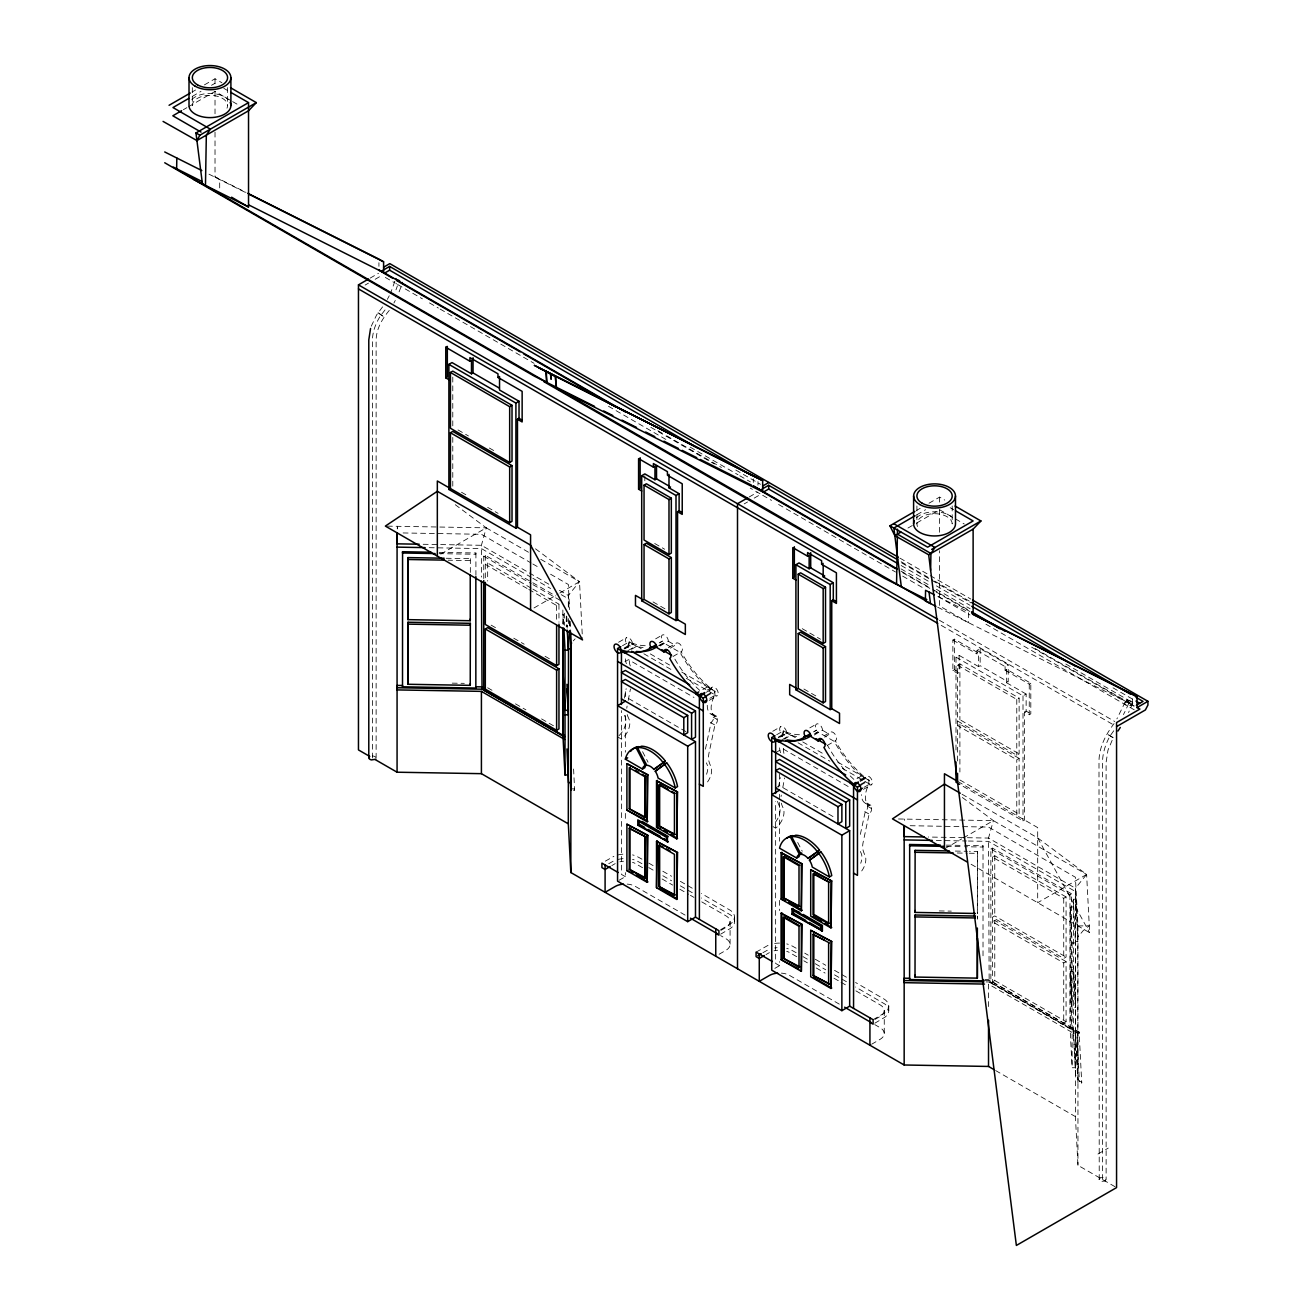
<?xml version="1.0" encoding="UTF-8"?>
<svg xmlns="http://www.w3.org/2000/svg" width="1311" height="1311" viewBox="0 0 1311 1311"><rect width="100%" height="100%" fill="white"/><g stroke="black" fill="none" stroke-linecap="round" stroke-linejoin="round"><path stroke-width="0.75" stroke-dasharray="5 3.75" d="M1126.231 699.927L1126.444 700.582A4.343 1.196 23.5 0 0 1128.23 701.959L1132.13 703.335L1132.589 702.434A4.343 1.196 23.5 0 0 1130.803 701.057L1126.231 699.927L1116.906 718.87M1098.995 1179.507L1100.404 1177.671L1103.977 1177.688A4.343 2.507 0 0 1 1105.894 1178.982L1105.386 1181.031L1101.158 1181.358A4.343 2.507 0 0 1 1099.224 1180.064L1098.995 761.707C1098.913 747.581 1105.714 734.586 1114.055 723.606M397.331 528.972L397.397 526.301L397.069 532.84M904.475 820.391L904.508 819.08M446.215 558.257L470.338 558.666L470.239 560.584L448.116 560.19M439.234 552.357L475.909 552.996L475.844 554.274L439.169 553.635M660.154 645.995L668.348 640.997A4.965 2.868 60 0 0 663.268 634.737A4.965 2.868 60 0 0 662.547 641.013A79.676 46 60 0 1 660.088 642.488M814.344 735.012L822.521 730.014A4.965 2.868 60 0 0 817.441 723.754A4.965 2.868 60 0 0 816.72 730.03A79.676 46 60 0 1 814.262 731.505M977.449 851.445L977.35 913.505L977.449 851.445L969.403 851.314M977.35 917.995L977.449 916.094L977.449 920.093M964.683 845.448L983.021 845.775L982.955 847.037L964.617 846.726M624.331 698.124L626.166 688.619M628.231 700.369L630.444 688.963M705.416 749.155L711.136 722.312A3.31 1.901 -60 0 0 713.168 717.101A3.31 1.901 -60 0 0 711.136 714.216A18.633 10.75 -60 0 1 707.366 703.614M711.136 714.216L715.036 716.478A3.31 1.901 -60 0 1 717.068 719.346A3.31 1.901 -60 0 1 715.036 724.573L708.956 753.301A18.649 10.767 -60 0 0 708.956 761.412A49.965 28.842 -60 0 0 710.808 766.263A13.782 7.948 -60 0 1 706.154 783.699M778.505 787.124L780.356 777.636M782.782 787.485L784.617 777.98M860.344 834.37L865.326 811.329A3.31 1.901 -60 0 0 867.341 806.118A3.31 1.901 -60 0 0 865.326 803.233A18.633 10.75 -60 0 1 861.425 794.679M865.326 803.233L869.226 805.478A3.31 1.901 -60 0 1 871.241 808.363A3.31 1.901 -60 0 1 869.226 813.59L863.13 842.317A18.649 10.767 -60 0 0 863.13 850.429A49.965 28.842 -60 0 0 864.981 855.28A13.782 7.948 -60 0 1 860.327 872.716M394.84 281.357L390.973 292.124M455.261 504.702L486.25 527.841L481.416 545.294L481.416 577.069M962.372 797.481L993.361 820.62L988.527 838.073L989.149 981.988L1076.839 1032.626L1079.395 1081.657L1081.722 1081.624L1081.722 1082.952L1077.953 1083.017L1075.413 1034.313L988.527 984.151L988.527 1010.24M400.887 287.158L397.79 295.237M371.275 326.193L376.585 314.968L383.058 306.233M1126.395 701.664L1127.247 699.73M1130.934 705.236L1131.786 703.286M1132.802 703.089L1128.542 712.561M387.351 299.367L389.252 295.778M393.89 303.038L395.266 300.465M622.463 645.749L629.313 641.784L628.166 647.536A18.633 10.75 -60 0 0 627.199 649.764M681.802 672.084L715.036 691.274L713.889 697.026A18.633 10.75 -60 0 0 715.036 716.478M782.356 736.553L783.503 730.801L776.636 734.75M837.729 762.101L869.226 780.291L868.079 786.043A18.633 10.75 -60 0 0 869.226 805.478M1113.252 737.749L1106.992 733.931L1113.252 737.749L1107.992 750.138L1106.107 762.346L1106.123 1179.539M389.269 310.412C381.812 319.36 376.208 329.225 376.126 340.516L376.126 758.25M573.3 640.866L575.103 638.834M535.478 548.801L579.511 581.674L568.318 595.456L568.318 606.895M962.028 794.237L1037.689 837.909L1086.622 874.453L1075.413 888.235L1075.413 1116.611L1077.953 1165.315L1116.562 1187.602M192.045 92.032L195.585 89.984M204.418 84.887L215.02 78.758L221.903 82.74M192.242 96.424L201.009 91.36M211.513 85.281L215.02 83.265M183.376 109.698L186.883 107.666M188.653 106.65L215.02 91.426L230.9 100.586M370.144 278.112L378.502 273.294M365.13 285.061L368.473 283.127M375.159 279.276L381.829 275.425M440.775 554.094L486.25 527.841L528.48 552.226M483.759 578.544L483.759 556.241L485.316 555.34L531.021 581.723M531.135 588.098L487.659 562.993L485.316 564.336L527.055 588.442M534.019 607.943L558.158 594.014M559.879 593.014L579.511 581.674L582.445 638.195M528.792 589.442L556.618 605.502L558.961 604.158L558.961 622.201M749.204 496.967L757.545 492.149M744.189 503.899L747.532 501.982M754.202 498.114L760.888 494.263L750.253 488.118M618.579 642.275L626.74 637.556M624.282 647.995L632.459 643.275A79.676 46 60 0 0 645.717 645.733M624.085 648.83L632.476 643.98M624.724 648.929L632.885 644.225M628.461 650.371L633.213 647.634L629.313 645.389M631.509 649.273L636.572 646.356L639.735 647.06A81.806 47.229 60 0 0 643.111 647.536M655.647 638.85L662.186 635.081M624.954 661.662L628.461 659.646L693.994 697.468M659.269 642.898L662.547 641.013M658.581 645.831L663.661 642.914L680.048 652.386A81.806 47.229 60 0 0 703.974 684.145L714.708 691.454L715.036 695.682A4.965 2.868 60 0 0 718.231 693.47A4.965 2.868 60 0 0 715.003 687.587A4.965 2.868 60 0 0 711.25 688.767L705.924 692.044M668.397 647.683L676.574 642.98M670.478 648.191L675.362 645.061A4.965 2.868 60 0 1 680.442 644.651A4.965 2.868 60 0 1 681.163 651.764A79.676 46 60 0 0 711.25 688.767M916.635 510.372L920.175 508.324M929.007 503.227L939.61 497.098L944.772 500.081M916.831 514.764L925.599 509.7M673.002 656.483L681.163 651.764M907.966 528.038L914.996 523.974M916.75 522.974L939.61 509.766L953.72 517.911M707.137 687.079L700.369 690.979L697.223 688.046A81.806 47.229 60 0 1 673.297 656.287M707.121 690.143L712.02 687.308M706.334 692.274L711.234 689.455M706.4 695.371L711.136 692.618A18.633 10.75 -60 0 0 709.988 694.781M706.547 696.174L715.036 691.274M709.808 698.321L714.708 695.485M709.251 700.336L717.412 695.617M772.753 731.292L780.914 726.573M778.472 737.011L786.633 732.292A79.676 46 60 0 0 799.907 734.75M778.275 737.831L786.649 732.996M780.537 737.011L787.059 733.226M955.998 749.958L955.998 657.155L959.111 655.353L959.111 672.445L957.554 673.346L952.884 670.642L952.884 640.047L954.441 639.145L978.596 653.091L978.596 666.594L980.153 665.693L1008.208 681.9L1008.208 664.792L980.153 648.601L977.039 650.403L977.039 653.992L978.596 653.091M782.651 739.388L787.387 736.651L783.503 734.389M783.994 739.273L790.762 735.356L793.909 736.077A81.806 47.229 60 0 0 797.285 736.553M809.821 727.867L816.36 724.098M775.637 752.694L782.651 748.647L849.954 787.518M813.459 731.915L816.72 730.03M814.459 733.881L817.835 731.931L834.238 741.387A81.806 47.229 60 0 0 858.164 773.162L868.898 780.471L869.209 784.699A4.965 2.868 60 0 0 872.405 782.487A4.965 2.868 60 0 0 869.193 776.604A4.965 2.868 60 0 0 865.44 777.784L860.524 780.619M605.321 861.147L613.892 856.329M824.209 735.766L830.748 731.997M824.652 737.192L829.535 734.062A4.965 2.868 60 0 1 834.615 733.668A4.965 2.868 60 0 1 835.336 740.781A79.676 46 60 0 0 865.44 777.784M608.73 863.687L613.892 860.835A18.829 10.865 0 0 1 615.941 860.032M957.554 760.954L957.554 665.251L959.898 663.89L1019.122 698.091L1019.122 753.891L1016.779 755.234L957.554 721.034L959.898 719.69L1019.122 753.891M611.844 865.555L615.22 863.605M952.884 670.642L954.441 669.741L959.111 672.445M827.175 745.484L835.336 740.781M775.637 787.944L779.537 785.699L835.631 818.08M619.12 880.255L625.347 876.649L625.347 872.569M977.039 650.403L1005.095 666.594L1008.208 664.792M1005.095 666.594L1005.095 670.2L1006.651 669.298L1030.807 683.244L1030.807 713.84L1029.25 714.741L1024.579 712.037L1024.579 820.03L1023.006 820.915L959.521 784.273M1006.651 669.298L1006.651 682.802L1008.208 681.9M861.311 776.096L854.543 779.996L851.396 777.062A81.806 47.229 60 0 1 848.02 773.654M859.655 780.094L866.194 776.325M860.098 781.061L864.998 778.226M860.508 781.29L865.407 778.472M1019.122 758.381L959.898 724.18L957.554 725.54L1016.779 759.725L1019.122 758.381L1019.122 814.18L1016.779 815.524L1016.779 759.725M1005.095 670.2L1029.25 684.145L1030.807 683.244M860.573 784.371L865.326 781.635A18.633 10.75 -60 0 0 864.178 783.798M860.721 785.191L869.226 780.291M863.998 787.337L868.898 784.502M957.554 665.251L1016.779 699.435L1019.122 698.091M955.998 657.155L1023.006 695.846L1026.136 694.043L1026.136 711.136L1030.807 713.84M863.425 789.353L871.586 784.634M1024.579 712.037L1026.136 711.136M720.624 929.696L730.686 923.763A18.829 10.865 0 0 0 730.686 910.522L701.385 893.496M720.821 930.417L725.884 927.5A14.323 8.276 0 0 0 725.884 915.799L701.057 901.476M720.624 934.186L730.686 928.27A18.829 10.865 0 0 0 730.686 915.029L701.385 897.986M719.133 954.244L725.884 950.344A14.323 8.276 0 0 0 725.884 938.66L720.558 935.579M756.086 952.13L768.066 945.346A18.829 10.865 0 0 1 770.114 944.559M762.92 952.687L768.066 949.836M944.444 848.872L961.668 838.909M963.388 837.926L993.361 820.62L1086.622 874.453L1089.638 932.695L970.828 864.096M766.017 954.572L769.393 952.622M774.85 968.37L779.537 965.666L779.537 961.586M990.87 849.02L992.427 848.119L1071.529 893.791L1071.529 1027.562L1069.973 1028.463L990.87 982.791L990.87 849.02L1069.973 894.692L1071.529 893.791M1066.072 896.937L994.77 855.772L992.427 857.115L1063.729 898.281L1066.072 896.937L1066.072 957.079L1063.729 958.423L992.427 917.258L994.77 915.914L1066.072 957.079M1066.072 961.569L994.77 920.404L992.427 921.748L1063.729 962.929L1066.072 961.569L1066.072 1021.711L1063.729 1023.072L1063.729 962.929M1086.622 874.453L1037.689 902.705L1037.689 827.602L957.554 781.323M873.11 1019.696L884.859 1012.78A18.829 10.865 0 0 0 884.859 999.539L855.575 982.496M874.994 1019.434L880.058 1016.5A14.323 8.276 0 0 0 880.058 1004.816L855.247 990.477M874.814 1023.203L884.859 1017.27A18.829 10.865 0 0 0 884.859 1004.046L855.575 987.003M871.618 1044.244L880.058 1039.361A14.323 8.276 0 0 0 880.058 1027.66L874.748 1024.596M990.87 982.791L994.77 980.546L994.77 920.404M1097.979 1154.024L1108.221 1148.108M572.284 788.878L574.628 788.845L574.628 790.172L570.842 790.238M1075.577 1075.381L1073.381 1033.035L1073.381 899.248L1075.594 899.215L1075.577 1075.381L1077.789 1075.331L1077.789 941.56L1075.413 891.529L988.527 841.367L968.436 841.023M1070.251 967.125L1073.545 967.076L1075.413 1003.062L1072.119 1003.112L1070.251 967.125L1070.251 906.983L1073.545 906.933M910.178 825.717L988.527 827.077L1075.413 877.256L1077.953 925.959L1089.277 925.763L1083.148 930.663L1077.953 936.939L1075.413 888.235L988.527 838.073L928.27 837.024M1075.577 941.593L1077.789 941.56M1070.251 906.983L1072.119 942.97L1075.413 942.92L1073.381 899.248M1070.251 971.631L1073.545 971.566L1075.413 1007.553L1072.119 1007.618L1070.251 971.631L1070.251 1031.773L1072.119 1067.76L1075.413 1067.695L1073.545 1031.708L1070.251 1031.773M1073.381 1033.035L1075.594 1032.986M387.384 526.137L437.792 527.006M439.808 527.038L486.25 527.841M403.083 532.954L481.416 534.298L531.07 562.976M423.174 544.278L481.416 545.294L527.53 571.907M429.205 547.687L481.416 548.588L531.07 577.266M452.246 683.146L464.307 683.342M898.494 818.982L993.361 820.62M936.3 840.466L966.436 840.99M946.345 845.136L962.651 845.415M946.28 846.414L962.585 846.693M955.326 851.068L967.387 851.281M957.243 853.002L967.289 853.182M969.304 853.215L977.35 853.363M939.25 910.932L951.311 911.129M984.856 979.579L988.527 979.645L1075.413 1029.807L1076.839 1032.626M984.004 980.546L990.133 980.661L1079.15 1032.052L1081.722 1082.952M986.052 981.923L990.133 981.988L1079.15 1033.379L1079.15 1032.052M372.439 755.939L373.389 756.07A4.343 2.507 0 0 1 375.634 757.184M215.02 132.1L215.02 176.854L245.976 192.389M208.973 174.166L245.19 192.34M937.988 596.538L968.452 611.844L968.452 622.643L939.61 605.993L939.61 550.718M937.709 607.206L1132.36 704.892L1132.36 695.895M223.837 88.361L227.36 90.393M950.196 507.718L953.72 509.75M232.653 101.619L237.946 104.667M955.49 518.927L964.306 524.023M899.936 558.142L970.795 599.045M901.132 561.747L932.908 580.101M934.677 581.117L969.993 601.503M901.722 562.927L970.795 602.814M735.75 470.026L760.478 484.3M901.132 565.5L929.384 581.822M936.447 585.902L969.993 605.272M1113.039 687.849L1134.228 700.09M690.143 447.117L737.995 474.746M739.765 475.762L750.4 481.907M901.018 568.876L929.368 585.247M936.464 589.327L970.14 608.779M1065.827 664.021L1131.393 701.877M657.893 430.745L664.956 434.826M666.725 435.842L721.46 467.453M900.968 571.088L930.99 588.426M932.76 589.442L969.845 610.844M1035.182 648.568L1134.064 705.662M650.83 427.304L714.397 463.996M902.738 572.727L934.514 591.081M936.283 592.097L969.845 611.483M1031.642 647.159L1134.064 706.301M215.02 176.854L219.691 179.541L219.691 190.341M385.336 277.44L394.087 282.488M397.61 284.52L422.421 298.842M429.5 302.939L438.366 308.052M440.135 309.085L534.052 363.311M608.484 406.279L668.741 441.07M762.658 495.279L771.524 500.409M778.603 504.489L895.56 572.022M902.656 576.119L923.927 588.393M938.102 596.571L969.993 614.99M985.938 624.2L1134.687 710.07M939.43 620.3L1114.792 721.525M941.2 625.363L1114.792 725.589M952.884 640.047L977.039 653.992M959.111 655.353L978.596 666.594M1006.651 682.802L1026.136 694.043M458.014 429.926L468.453 435.957M489.364 448.034L494.591 451.05M654.697 543.491L664.677 549.243M802.234 628.674L820.522 639.227M653.042 601.913L666.332 609.599M803.905 689.012L817.195 696.698M461.488 492.231L466.716 495.247M487.626 507.324L498.065 513.355M959.898 779.979L1019.122 814.18M540.804 559.338L579.511 581.674M668.331 641.276L675.378 645.356M822.505 730.293L829.552 734.373M532.84 563.992L539.935 568.089M550.587 574.234L568.318 584.477L569.63 609.631M529.3 572.94L548.801 584.198M559.453 590.343L568.318 595.456L569.056 609.664M532.84 578.282L550.587 588.524M561.223 594.67L568.318 598.766M532.774 582.74L555.635 595.931M483.759 556.241L531.217 583.641M532.971 584.657L561.108 600.897M629.313 641.784L641.571 648.847M650.305 653.91L669.56 665.005M783.503 730.801L795.744 737.864M802.742 741.911L823.734 754.022M636.572 646.356L628.985 641.964L628.674 645.831A4.965 2.868 60 0 1 625.478 639.932A4.965 2.868 60 0 1 628.69 637.752A4.965 2.868 60 0 1 632.459 643.275M790.762 735.356L783.175 730.981L782.847 734.848A4.965 2.868 60 0 1 779.652 728.949A4.965 2.868 60 0 1 782.88 726.769A4.965 2.868 60 0 1 786.633 732.292M532.872 589.098L558.961 604.158M643.832 653.763L673.952 671.15M686.341 678.311L715.036 694.879M798.022 742.78L829.896 761.183M842.301 768.344L869.226 783.88M712.791 714.053L716.691 716.314M866.981 803.069L870.865 805.315M713.168 717.101L717.068 719.346M867.341 806.118L871.241 808.363M710.578 722.558L714.462 724.819M864.752 811.575L868.652 813.82M685.964 731.669L625.347 696.682L625.347 688.603M491.133 625.134L498.098 629.149M513.748 638.195L524.171 644.209M545.048 656.27L552.013 660.285M617.563 736.88L621.447 739.125A13.782 7.948 -60 0 0 628.969 719.018A49.965 28.842 -60 0 1 627.805 716.281M773.031 826.635L775.637 828.142A13.782 7.948 -60 0 0 783.159 808.035A49.965 28.842 -60 0 1 781.307 803.184M487.659 687.767L494.608 691.782M515.485 703.843L525.924 709.857M541.574 718.903L553.75 725.933M994.77 980.546L1066.072 1021.711M641.964 859.18L636.818 856.329A18.829 10.865 0 0 0 632.558 854.903M648.781 863.113L654.042 866.161M662.809 871.225L671.576 876.272M680.343 881.336L692.618 888.432M796.138 948.197L790.992 945.346A18.829 10.865 0 0 0 786.731 943.92M804.725 953.146L808.231 955.178M815.245 959.226L825.766 965.289M834.533 970.353L846.808 977.449M641.964 863.687L636.818 860.835A18.829 10.865 0 0 0 632.558 859.41M648.781 867.62L654.042 870.651M662.809 875.715L671.576 880.779M680.343 885.843L692.618 892.922M796.138 952.687L790.992 949.836A18.829 10.865 0 0 0 786.731 948.427M802.971 956.637L808.231 959.668M815.245 963.716L825.766 969.796M834.533 974.86L846.808 981.939M995.623 1070.546L1075.413 1116.611M642.57 867.702L635.474 863.605A14.323 8.276 0 0 0 632.508 862.294M662.071 878.96L672.707 885.089M679.786 889.186L688.652 894.299M690.422 895.331L693.978 897.38M796.744 956.719L789.664 952.622A14.323 8.276 0 0 0 786.698 951.311M803.84 960.799L807.379 962.848M816.245 967.977L825.111 973.09M833.976 978.203L839.286 981.267M841.056 982.3L846.382 985.364M625.347 876.649L621.447 874.404L621.447 710.578M779.537 965.666L775.637 963.421L775.637 801.627M685.112 915.111L635.474 886.465A14.323 8.276 0 0 0 627.215 884.106M839.286 1004.128L789.664 975.482A14.323 8.276 0 0 0 781.405 973.123M1037.689 837.909L1089.638 932.695M797.694 842.465L802.234 851.216M642.603 751.695L648.044 762.199M1079.395 1081.657L1077.953 1078.511L1075.413 1029.807M570.236 621.398L570.842 633.18M569.482 621.086L570.105 629.952M569.22 620.545L569.63 628.625M566.794 616.563L567.319 626.642M566.549 616.154L567.171 628.149M573.595 769.016L574.628 790.172M563.648 624.216L563.14 614.22L563.14 624.233M1102.567 1179.523L1102.567 761.757A34.43 18.551 -63.1 0 1 1110.122 735.832A63.78 25.564 -59.2 0 0 1114.121 730.211M1077.953 925.959L1077.953 1165.315M1072.119 942.97L1072.119 1003.112M1072.119 1007.618L1072.119 1067.76M1069.973 894.692L1069.973 1028.463M1063.729 898.281L1063.729 958.423M1029.25 684.145L1029.25 714.741M1023.006 695.846L1023.006 820.915M1016.779 699.435L1016.779 755.234M994.77 855.772L994.77 915.914M992.427 848.119L992.427 981.89M990.133 980.661L990.133 981.988M983.021 845.775L983.021 959.275M980.153 648.601L980.153 665.693M959.898 663.89L959.898 719.69M959.898 724.18L959.898 772.015M954.441 639.145L954.441 669.741M952.179 505.948L952.179 523.876A17.633 10.177 0 0 0 932.252 513.781A17.633 10.177 0 0 0 917.52 526.514M939.61 497.098L939.61 502.539M939.61 509.766L939.61 532.282M916.913 505.948L916.913 523.876M888.76 1006.16L888.76 1010.666M884.253 1010.666L884.253 1033.51M779.537 774.195L779.537 785.699M779.537 794.269L779.537 800.398M779.537 802.43L779.537 841.203M779.537 900.378L779.537 910.571M757.971 481.563L757.971 485.152M753.301 478.859L753.301 482.448M734.586 917.143L734.586 921.649M730.08 921.649L730.08 944.494M644.832 475.795L644.832 481.498M625.347 715.462L625.347 752.186M625.347 813.394L625.347 821.555M568.482 618.595L568.318 627.232M566.434 616.154L566.434 626.183M566.27 616.612L566.27 626.74M564.418 613.171L564.418 625.331M562.861 610.025L562.861 624.2M556.618 605.502L556.618 621.545M487.659 562.993L487.659 581.035M485.316 555.34L485.316 578.38M475.909 552.996L475.909 575.3M470.338 558.666L470.338 572.71M452.787 377.093L452.787 426.911M452.787 437.382L452.787 487.2M378.928 262.708L378.928 266.313M372.455 758.004L372.455 340.237A34.43 21.14 -56.7 0 1 381.075 314.919A63.78 46.573 -61.1 0 0 386.155 308.331M227.59 87.608L227.59 105.535M215.02 78.758L215.02 86.002M215.02 91.426L215.02 113.795M192.324 87.608L192.324 105.535A17.633 10.177 0 0 1 212.251 95.441A17.633 10.177 0 0 1 226.983 108.174M1128.673 703.45A63.78 25.564 -59.2 0 1 1123.429 714.593M844.726 770.049A81.806 47.229 60 0 1 827.47 745.303M663.661 642.914A81.806 47.229 60 0 1 658.483 645.651M626.429 663.694A18.633 10.75 -60 0 1 625.527 656.369M619.021 735.651A13.782 7.948 -60 0 0 625.085 716.773A49.965 28.842 -60 0 1 623.479 712.774M627.658 715.872A49.965 28.842 -60 0 1 627.248 714.593M630.329 665.939A18.633 10.75 -60 0 1 629.427 658.614M618.136 854.903A18.829 10.865 0 0 1 622.889 854.182M618.136 859.41A18.829 10.865 0 0 1 625.347 858.574M397.38 285.88A63.78 46.573 -61.1 0 1 395.971 289.813M396.627 283.864A3.851 2.229 0 0 1 395.84 283.504M394.84 282.504A3.851 2.229 0 0 1 394.709 281.931M774.654 943.461A18.829 10.865 0 0 1 779.537 943.101M619.874 861.819A14.323 8.276 0 0 1 623.479 861.245M774.047 950.819A14.323 8.276 0 0 1 777.652 950.262M781.045 796.564A18.649 10.767 -60 0 1 781.307 795.089M783.945 753.383A18.633 10.75 -60 0 1 783.601 747.631M774.654 947.968A18.829 10.865 0 0 1 777.079 947.689M780.619 752.711A18.633 10.75 -60 0 1 779.717 745.385M777.538 801.365A49.965 28.842 -60 0 0 779.258 805.79A13.782 7.948 -60 0 1 773.211 824.668M817.835 731.931A81.806 47.229 60 0 1 815.344 733.423M191.816 99.489A20.943 12.094 0 0 1 228.098 99.489M706.563 774.26A13.782 7.948 -60 0 0 706.908 764.018A49.965 28.842 -60 0 1 706.367 762.871M626.773 708.284A18.649 10.767 -60 0 1 627.117 706.072M860.377 851.495A49.965 28.842 -60 0 0 861.081 853.035A13.782 7.948 -60 0 1 860.737 863.277M916.422 517.829A20.943 12.094 0 0 1 952.687 517.829M1126.739 701.516L1125.936 701.877A3.851 2.229 0 0 0 1125.608 704.81A3.851 2.229 0 0 0 1130.59 705.384L1131.393 705.023A3.851 2.229 0 0 0 1131.721 702.09A3.851 2.229 0 0 0 1126.739 701.516M378.092 312.739L384.139 317.082L378.092 312.739"/><path stroke-width="1.5" d="M176.641 168.742L176.821 158.025M205.466 185.375L206.335 135.148L210.366 129.15L172.97 107.551L188.735 98.44M546.343 382.173L546.523 371.472M551.194 374.176L551.112 379.305L550.407 373.782M896.56 584.378L897.38 536.052M897.494 529.185L897.412 534.134L930.925 553.488L930.63 570.269M397.249 533.184L397.069 543.836L419.159 544.212M904.361 825.963L904.164 836.615L924.255 836.959M431.09 552.226L402.575 551.718L402.51 552.996L435.105 553.57M484.021 688.373L481.416 686.866L475.909 686.767L475.844 688.046L402.51 686.784L402.575 685.506L397.069 685.407L397.069 689.914L481.416 691.372L564.762 739.486M470.338 618.808L470.239 620.726L407.918 619.644L408.016 557.585L444.2 558.224M407.918 619.644L408.016 557.585M407.918 624.134L408.016 622.233L470.338 623.315L470.239 685.358L407.918 684.276L407.918 624.134L470.239 625.216L470.338 623.315M407.918 684.276L408.016 622.233M470.239 685.358L470.338 683.457M940.233 845.038L909.67 844.497L909.605 845.775L944.248 846.382M904.279 980.497L904.164 982.676L984.512 984.069M949.295 850.954L915.127 850.364L915.012 852.281L953.228 852.937M983.021 979.546L982.955 980.825L909.605 979.546L909.67 978.285L904.164 978.186L904.213 980.53L984.004 981.89M975.335 913.456L915.012 912.423L915.127 910.506M975.433 916.061L915.127 915.012L915.012 916.913L975.335 917.962M977.449 938.135L977.35 978.137L915.012 977.056L915.127 975.155M375.651 759.249L371.521 759.921A4.343 2.507 0 0 1 369.276 758.807L368.899 757.234M370.554 328.471L368.784 339.959L368.784 757.758M163.072 121.415L196.912 140.572L199.895 135.197L256.317 102.619L230.507 87.706M1117.972 731.03L1120.282 727.458M930.925 553.488L934.956 547.49L893.66 523.63M570.842 644.16L571.629 643.029M256.317 102.619L248.533 110.779L196.912 140.572M914.865 511.388L889.923 525.793L894.823 535.625L928.663 554.782L973.123 529.12L980.923 520.959L955.096 506.046M653.96 769.541L665.365 761.167L663.628 758.905A36.347 20.992 60 0 0 641.636 746.205L637.539 747.794L646.815 765.263A11.291 6.522 60 0 1 653.763 769.278L665.365 761.167M655.271 771.261L666.693 762.871L668.446 765.132A36.347 20.992 60 0 1 677.558 786.6L675.231 787.944L658.073 778.046A11.291 6.522 60 0 0 655.271 771.261L666.693 762.871M808.133 858.541L819.555 850.183L817.802 847.922A36.347 20.992 60 0 0 795.81 835.222L791.713 836.811L800.988 854.28A11.291 6.522 60 0 1 807.937 858.295L819.555 850.183M809.461 860.262L820.883 851.888L822.62 854.149A36.347 20.992 60 0 1 831.748 875.617L829.404 876.961L812.263 867.063A11.291 6.522 60 0 0 809.461 860.262L820.883 851.888M169.07 105.29L190.275 93.048M181.606 110.714L172.823 115.794L201.042 132.083M202.418 183.851L195.962 132.968L248.533 102.619L248.533 206.991L193.553 179.41M383.599 267.215L389.809 263.626L898.166 557.126M381.272 271.262L389.629 266.428L751.645 475.434M369.751 756.431L358.46 749.925L358.46 284.864L368.473 279.079M247.795 193.307L378.928 259.119L383.599 261.807L383.599 272.606L378.928 269.919L384.172 273.344L389.629 270.197L696.895 447.592M445.773 347.268L447.33 346.383L447.33 376.978L445.773 377.863L445.773 347.268L469.928 361.23L471.485 360.328L471.485 373.815L473.042 372.914L499.344 388.105M530.578 609.926L530.578 534.822L517.468 527.251L515.911 528.153L448.886 489.445L448.886 364.376L452 362.573L471.485 373.815M450.443 372.471L452.787 371.128L512.011 405.312L512.011 461.111L509.668 462.455L450.443 428.255L450.443 372.471L509.668 406.672L512.011 405.312M469.928 361.23L469.928 357.624L497.983 373.815L497.983 377.421L499.54 376.519L499.54 390.022L519.025 401.264L519.025 418.356L522.139 420.159M450.443 432.761L452.787 431.417L512.011 465.602L512.011 521.401L509.668 522.745L450.443 488.561L450.443 432.761L509.668 466.962L512.011 465.602M448.886 364.376L515.911 403.067L519.025 401.264M517.468 527.251L517.468 419.258L519.025 418.356M448.886 489.445L450.443 488.561M641.702 491.002L638.588 489.2L638.588 458.604L653.402 467.142L654.959 466.257L654.959 479.744L656.516 478.843L668.79 485.939M641.718 598.98L635.474 595.391L635.474 605.698L685.342 634.491L685.342 624.167L677.558 619.677L676.001 620.578L641.702 600.782L641.702 475.696L644.832 473.894L654.959 479.744M644.045 485.152L646.389 483.792L671.33 498.196L671.33 553.078L668.987 554.438L644.045 540.034L644.045 485.152L668.987 499.54L671.33 498.196M638.588 489.2L640.145 488.298L640.145 457.703M668.987 474.353L668.987 487.839L670.544 486.938M641.702 475.696L676.001 495.492L679.114 493.69L679.114 510.798L682.228 512.585M677.558 619.677L677.558 511.7L679.114 510.798M485.316 628.985L487.659 627.625L558.961 668.79L558.961 728.932L556.618 730.293L485.316 689.127L485.316 628.985L556.618 670.15L558.961 668.79M644.045 544.54L646.389 543.18L671.33 557.585L671.33 612.483L668.987 613.827L644.045 599.422L644.045 544.54L668.987 558.928L671.33 557.585M762.641 486.053L768.869 482.464M761.986 489.134L768.672 485.283L897.593 559.699M747.532 497.934L737.503 503.719L737.503 968.763M926.844 599.586L884.646 578.397L543.77 381.599L763.231 492.182L768.672 489.036L897.593 563.468M641.702 600.782L643.275 599.881M485.316 582.379L485.316 624.478L556.618 665.644L558.961 664.3L558.961 624.2M715.757 933.35L718.92 935.169L718.92 930.679L695.485 917.143L687.701 921.649L617.563 881.156L617.563 648.568L620.824 646.684M628.264 651.157L625.134 652.944L621.381 651.829M795.908 580.019L792.778 578.217L792.778 547.621L807.592 556.175L809.149 555.274L809.149 568.761L810.706 567.876L824.734 575.971L823.177 576.873L823.177 565.303M621.037 650.584L621.053 650.961A4.965 2.868 60 0 1 618.153 652.911L617.235 652.436A4.965 2.868 60 0 1 614.04 646.536A4.965 2.868 60 0 1 617.268 644.356A4.965 2.868 60 0 1 621.021 649.879A79.676 46 60 0 0 651.108 647.618L656.008 644.783M795.908 687.996L789.664 684.408L789.664 694.732L839.532 723.508L839.532 713.2L831.748 708.694L830.191 709.595L795.908 689.799L795.908 564.713L799.022 562.927L809.149 568.761M651.108 647.618A4.965 2.868 60 0 1 651.829 641.341A4.965 2.868 60 0 1 656.909 647.601L663.94 651.96L667.217 650.076M798.235 574.169L800.579 572.825L825.52 587.213L825.52 642.111L823.177 643.455L798.235 629.067L798.235 574.169L823.177 588.573L825.52 587.213M792.778 578.217L794.335 577.315L794.335 546.72M807.592 556.175L807.592 552.57L821.62 560.666L821.62 564.271L823.177 563.369M915.078 515.764L893.856 528.022L901.329 586.771M894.823 535.625L900.936 532.102M483.759 580.56L483.759 690.012L562.861 735.684L564.418 734.783M625.347 701.172L617.563 705.679L687.701 746.172L695.485 741.665L695.485 917.143M795.908 564.713L830.191 584.509L833.304 582.723L833.304 599.815L836.418 601.618M831.748 708.694L831.748 600.717L833.304 599.815M931.646 549.407L980.923 520.959M798.235 633.557L800.579 632.213L825.52 646.602L825.52 701.5L823.177 702.843L798.235 688.455L798.235 633.557L823.177 647.962L825.52 646.602M698.812 691.88L695.699 693.683L699.451 696.911M704.712 692.536L699.386 695.813L699.386 919.388M704.695 693.224L699.779 696.403A4.965 2.868 60 0 0 702.68 701.713L703.597 702.286A4.965 2.868 60 0 0 706.793 700.074A4.965 2.868 60 0 0 703.581 694.191A4.965 2.868 60 0 0 699.812 695.371A79.676 46 60 0 1 669.724 658.368A4.965 2.868 60 0 0 669.003 651.256A4.965 2.868 60 0 0 663.923 651.649L663.94 651.96M617.563 648.568L703.286 698.058L706.547 696.174M703.286 702.09L706.547 700.205M683.801 717.674L687.701 715.429L687.701 732.669L683.801 734.93L683.801 717.674L621.447 681.687L625.347 679.442L687.701 715.429M691.585 713.184L695.485 710.923L695.485 737.175L691.585 739.42L691.585 713.184L621.447 672.69L625.347 670.429L695.485 710.923M646.372 764.87A11.291 6.522 60 0 0 644.832 767.705L642.488 769.049L625.347 759.151A36.347 20.992 60 0 1 634.458 748.204L638.555 746.631L636.802 746.86A36.347 20.992 60 0 0 630.575 751.416M625.347 759.151L627.69 757.807M626.904 763.657L647.945 774.899L647.175 821.8L626.904 810.1L626.904 763.657L647.945 774.899M644.832 776.702L645.618 776.243L644.832 817.753L629.247 808.756L629.247 767.705L644.832 776.702L644.832 817.753M795.908 689.799L797.465 688.898M656.516 780.75L677.558 791.991L676.787 838.893L656.516 827.192L656.516 780.75L677.558 791.991M626.904 810.1L647.945 821.358M629.247 808.756L645.618 817.294M869.93 1022.351L873.11 1024.186L873.11 1019.696L849.659 1006.16L841.875 1010.666L771.737 970.173L771.737 737.585L774.998 735.7M626.904 824.209L647.945 835.451L647.175 882.352L626.904 870.651L626.904 824.209L647.945 835.451M667.43 842.35L667.43 836.942L637.818 819.85L637.818 825.258L668.217 841.891L638.604 824.799L639.375 820.752M629.247 828.257L645.618 836.795L644.832 878.304L629.247 869.308L629.247 828.257L645.618 836.795M782.438 740.158L779.324 741.96L775.555 740.846M637.818 825.258L639.375 824.357L644.635 827.388M775.227 739.601L775.227 739.978A4.965 2.868 60 0 1 772.343 741.928L771.425 741.436A4.965 2.868 60 0 1 768.23 735.553A4.965 2.868 60 0 1 771.442 733.373A4.965 2.868 60 0 1 775.194 738.896A79.676 46 60 0 0 805.282 736.618L810.182 733.799M656.516 827.192L660.678 828.699M658.859 825.848L674.444 834.845L674.444 793.794L658.859 784.797L658.859 825.848L675.231 834.402M805.282 736.618A4.965 2.868 60 0 1 806.003 730.358A4.965 2.868 60 0 1 811.083 736.618L818.13 740.977L821.391 739.076M610.156 866.522L605.092 869.455L601.913 867.62L601.913 863.113L618.186 872.52M656.516 841.301L677.558 852.543L676.787 899.444L656.516 887.744L656.516 841.301L677.558 852.543M638.604 821.21L666.66 837.401L668.217 836.5L642.079 821.407M658.859 845.349L674.444 854.346L674.444 895.397L658.859 886.4L658.859 845.349L663.104 846.906M626.904 870.651L632.754 873.126M629.247 869.308L645.618 877.846M779.537 790.189L771.737 794.695L841.875 835.189L849.659 830.682L849.659 1006.16M656.516 887.744L657.303 840.859M658.859 886.4L675.231 894.954M818.13 740.977L818.113 740.666A4.965 2.868 60 0 1 823.193 740.273A4.965 2.868 60 0 1 823.914 747.385A79.676 46 60 0 0 854.002 784.388L857.263 782.503M858.459 781.995L853.559 784.83L853.559 1008.405M857.247 783.175L853.969 785.42A4.965 2.868 60 0 0 856.853 790.73L857.771 791.303A4.965 2.868 60 0 0 860.966 789.091A4.965 2.868 60 0 0 857.755 783.208A4.965 2.868 60 0 0 854.002 784.388M771.737 737.585L857.46 787.075L860.721 785.191M857.46 791.107L862.359 788.272M837.975 806.691L841.875 804.446L841.875 821.686L837.975 823.931L837.975 806.691L775.637 770.704L779.537 768.443L841.875 804.446M845.775 802.201L849.659 799.939L849.659 826.192L845.775 828.437L845.775 802.201L775.637 761.707L779.537 759.446L849.659 799.939M796.678 858.066A11.291 6.522 60 0 1 799.481 854.51L801.808 853.15A11.291 6.522 60 0 0 799.005 856.722L796.678 858.066L779.537 848.168A36.347 20.992 60 0 1 788.648 837.221L792.729 835.631L790.975 835.877A36.347 20.992 60 0 0 786.928 838.106M781.094 852.674L802.135 863.916L801.349 910.817L781.094 899.117L781.094 852.674L802.135 863.916M810.706 869.767L831.748 881.008L830.961 927.909L810.706 916.209L810.706 869.767L831.748 881.008M781.094 899.117L785.24 900.624M783.421 897.773L799.005 906.77L799.005 865.719L783.421 856.722L783.421 897.773L799.792 906.311M828.618 882.811L828.618 923.862L813.033 914.865L813.033 873.814L829.404 882.369L813.82 873.355L813.82 914.406L829.404 923.419M1136.358 705.285L1143.061 701.418L1135.998 697.337M781.094 913.226L802.135 924.468L801.349 971.369L781.094 959.668L781.094 913.226L802.135 924.468M972.09 613.663L1132.36 694.093L1137.03 696.796L1137.03 707.596L1147.928 701.303L1147.928 705.072L1145.388 709.956L1116.562 726.605M803.233 914.455L822.39 925.517L822.39 930.908L791.991 914.259L791.991 908.867L799.743 912.44M791.991 914.259L793.548 913.374L805.823 920.453M757.791 955.653L761.199 953.671M764.329 955.539L759.266 958.472L756.086 956.637L756.086 952.13L772.359 961.52M810.706 930.318L831.748 941.56L830.961 988.461L810.706 976.761L810.706 930.318L831.748 941.56M793.548 913.374L793.548 909.768L792.778 910.211L820.833 926.418L822.39 925.517M813.033 975.417L829.404 983.971L813.033 975.417L813.033 934.366L824.209 939.921M781.094 959.668L798.76 968.96M783.421 958.325L799.005 967.321L799.005 926.271L783.421 917.274L783.421 958.325L799.792 966.862M813.033 934.366L829.404 942.92M395.906 278.555L396.315 279.39A4.343 0.852 16.7 0 0 398.675 280.407L399.609 280.701M637.539 747.794L639.293 747.565A36.347 20.992 60 0 1 661.285 760.249L663.038 762.51M791.713 836.811L793.466 836.565A36.347 20.992 60 0 1 815.458 849.266L817.212 851.527M567.532 630.673L568.482 648.814L570.678 648.781L570.842 785.748M563.861 628.215L565.008 650.19L568.318 650.141L567.27 630.149M563.14 628.248L563.14 674.362L565.008 710.333L568.318 710.283L566.958 684.293M568.318 774.916L565.008 774.981L563.14 738.994L563.14 678.852L565.008 714.839L568.318 714.774L566.958 688.799M570.678 782.569L568.482 782.601L566.958 748.925M397.069 547.129L425.174 547.621M407.918 559.502L444.101 560.125M397.102 687.751L483.038 689.209L565.057 736.569M375.159 759.561L397.069 772.212L481.416 773.67L568.318 823.832L570.842 872.536L904.164 1064.991L988.527 1066.449L993.853 1069.514M904.164 839.909L932.285 840.4M164.727 151.961L201.828 170.577M248.844 194.175L383.599 261.807M201.763 181.344L173.249 167.038L547.146 382.583L545.671 371.046L555.864 376.88L555.684 387.581L930.482 603.584L929.024 592.048M248.844 204.975L383.599 272.606M539.1 368.096L757.971 477.958M762.658 480.662L534.429 365.408L762.658 480.662L762.658 491.461L753.301 486.053M594.571 406.394L534.429 376.208L164.727 162.761M603.699 410.966L612.827 415.554M621.938 420.126L636.54 427.452M645.668 432.024L654.779 436.612M663.907 441.184L678.508 448.509M682.146 450.345L696.747 457.67M700.402 459.505L751.482 485.136M755.644 487.397L760.888 490.216M934.399 594.752L925.566 590.311L925.386 601.028L935.907 606.305M1137.03 696.796L973.123 614.531L973.123 529.12M1137.03 707.596L1139.931 709.054L1116.562 722.558L1116.562 1187.602L1016.369 1245.45L928.663 554.782M195.962 132.968L199.895 135.197M889.923 525.793L927.696 547.179L973.123 520.959L955.49 510.766M230.9 92.425L248.533 102.619M972.565 600.077L1147.928 701.303M971.762 602.519L1130.688 694.289M971.762 606.288L1075.954 666.447M1135.998 701.106L1139.521 703.138M381.829 271.377L626.101 412.391M753.251 485.807L897.429 569.056M971.598 611.876L1005.16 631.246M384.172 273.344L393.005 278.44M396.528 280.488L520.156 351.856M523.679 353.888L615.514 406.902M763.231 492.182L895.675 568.663M971.598 612.499L999.867 628.805M231.572 197.207L248.533 206.991M358.46 284.864L937.66 619.267M358.46 288.912L937.66 623.315M497.983 377.421L522.139 391.366L522.139 421.962L517.468 419.258M821.62 564.271L836.418 572.825L836.418 603.421L831.748 600.717M668.987 487.839L679.114 493.69M823.177 576.873L833.304 582.723M445.773 377.863L448.886 379.666M677.558 511.7L682.228 514.387L682.228 483.792L667.43 475.254L667.43 471.649L653.402 463.553L653.402 467.142M448.804 487.61L437.333 480.99L437.333 556.093M955.916 780.389L944.444 773.752L944.444 848.872M959.521 784.273L955.998 782.225L955.998 762.052M960.275 793.221L944.444 784.076L892.48 818.867L967.305 862.064M661.809 649.65L671.658 655.336M815.999 738.667L825.832 744.353M631.574 651.272L689.783 684.866M785.764 740.289L845.726 774.899M617.563 661.432L703.286 710.923M771.737 750.449L857.46 799.939M621.447 698.927L695.485 741.665M775.637 787.944L849.659 830.682M699.386 784.125L703.286 786.371L703.286 698.058M853.559 873.126L857.46 875.387L857.46 787.075M635.229 770.245L638.686 772.245M642.144 774.244L645.618 776.243M668.299 789.353L659.646 784.355L659.646 825.406M671.756 791.352L675.231 793.352M799.792 865.26L784.207 856.263L784.207 897.314M564.467 736.815L482.038 689.225L481.416 581.134M664.054 830.65L667.43 832.6M670.806 834.55L677.558 838.45M788.616 902.558L802.135 910.358M813.164 916.733L821.604 921.617M824.996 923.567L831.748 927.467M791.991 908.867L821.604 925.959L821.604 931.367M648.142 829.421L660.416 836.5M663.923 838.532L667.43 840.548L666.66 841.007L666.66 837.401M809.329 922.485L821.604 929.565L820.833 930.007L820.833 926.418M822.39 930.908L792.778 913.816L792.778 908.425M666.562 848.905L670.036 850.905M799.792 925.812L784.207 916.815L784.207 957.866M636.13 875.076L647.945 881.91M658.991 888.284L675.87 898.019M813.164 977.285L831.748 988.019M690.422 918.192L717.019 933.53M844.612 1007.192L871.192 1022.547M853.641 785.928L849.872 782.7M818.539 853.232L820.293 855.493A36.347 20.992 60 0 1 829.404 876.961M664.366 764.231L666.103 766.476A36.347 20.992 60 0 1 675.231 787.944M790.386 836.992L799.481 854.51M636.212 747.975L645.291 765.493A11.291 6.522 60 0 0 642.488 769.049M555.127 376.503L556.601 388.04M570.006 631.23L570.842 647.47M569.744 630.64L570.678 648.781M570.416 782.126L570.842 790.238M988.527 1020.269L988.527 1066.449M977.35 928.024L977.35 978.137M957.554 773.359L957.554 781.323M955.49 495.984L955.49 523.876A20.943 12.094 0 0 1 931.81 535.855A20.943 12.094 0 0 1 914.324 520.746M915.127 850.364L915.012 912.423M915.127 915.012L915.012 977.056M913.603 495.984L913.603 523.876M909.67 844.497L909.605 979.546M904.164 825.619L904.164 1064.991M869.93 1017.86L869.93 1045.211M841.875 835.189L841.875 1010.666M830.961 881.467L830.961 927.909M830.961 942.019L830.961 988.461M830.191 584.509L830.191 709.595M828.618 943.363L828.618 984.414M823.177 588.573L823.177 643.455M823.177 647.962L823.177 702.843M813.82 933.907L813.82 974.974M810.706 552.668L810.706 567.876M801.349 864.359L801.349 910.817M801.349 924.91L801.349 971.369M781.864 852.216L781.864 898.674M781.864 912.767L781.864 959.226M775.637 739.83L775.637 793.483M768.672 485.283L768.672 489.036M759.266 953.966L759.266 981.316L769.393 975.482A14.323 8.276 0 0 1 777.652 973.123M715.757 928.843L715.757 956.194M687.701 746.172L687.701 921.649M676.787 792.45L676.787 838.893M676.787 853.002L676.787 899.444M676.001 495.492L676.001 620.578M668.987 499.54L668.987 554.438M668.987 558.928L668.987 613.827M659.646 844.907L659.646 885.957M657.303 780.307L657.303 826.749M656.516 465.552L656.516 478.843M647.175 775.358L647.175 821.8M647.175 835.91L647.175 882.352M644.832 837.254L644.832 878.304M630.034 767.246L630.034 808.297M630.034 827.798L630.034 868.849M621.447 650.813L621.447 704.466M605.092 864.949L605.092 892.316L615.22 886.465A14.323 8.276 0 0 1 623.479 884.106M570.842 633.18L570.842 872.536M568.482 648.814L568.318 823.832M565.008 650.19L565.008 710.333M565.008 714.839L565.008 774.981M562.861 628.264L562.861 735.684M556.618 625.56L556.618 665.644M556.618 670.15L556.618 730.293M515.911 403.067L515.911 528.153M509.668 406.672L509.668 462.455M509.668 466.962L509.668 522.745M481.416 691.372L481.416 773.67M475.844 576.561L475.844 688.046M473.042 357.723L473.042 372.914M470.239 574.611L470.239 620.726M402.575 551.718L402.51 686.784M397.069 532.84L397.069 772.212M389.629 266.428L389.629 270.197M230.9 77.644L230.9 105.535M189.013 77.644L189.013 105.535A20.943 12.094 0 0 0 212.693 117.515A20.943 12.094 0 0 0 230.179 102.405M656.893 646.815A81.806 47.229 60 0 1 636.343 651.452M655.647 646.602A81.806 47.229 60 0 1 649.6 647.65M402.28 282.504A3.851 2.229 0 0 1 401.903 283.045M396.627 279.997A3.851 2.229 0 0 1 397.561 279.784M811.067 735.832A81.806 47.229 60 0 1 787.141 739.961M809.821 735.618A81.806 47.229 60 0 1 803.774 736.667M437.333 491.297L385.368 526.088L582.543 639.932L530.578 545.147L437.333 491.297M922.075 503.178A17.633 10.177 0 0 0 951.589 498.622A17.633 10.177 0 0 0 929.991 486.152A17.633 10.177 0 0 0 922.075 503.178M197.486 84.838A17.633 10.177 0 0 0 226.983 80.282A17.633 10.177 0 0 0 205.385 67.811A17.633 10.177 0 0 0 197.486 84.838M195.142 86.182A20.943 12.094 0 0 0 230.179 80.774A20.943 12.094 0 0 0 204.532 65.96A20.943 12.094 0 0 0 195.142 86.182M919.748 504.522A20.943 12.094 0 0 0 954.769 499.114A20.943 12.094 0 0 0 929.138 484.3A20.943 12.094 0 0 0 919.748 504.522"/></g></svg>
